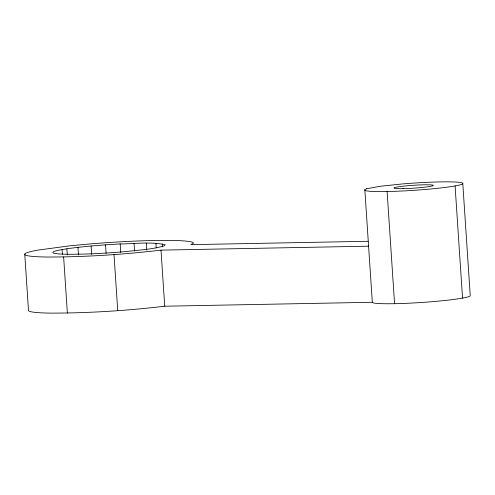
<?xml version="1.0" encoding="UTF-8"?>
<svg xmlns="http://www.w3.org/2000/svg" width="495" height="495" viewBox="0 0 495 495"><rect width="100%" height="100%" fill="white"/><g stroke="black" fill="none" stroke-linecap="round" stroke-linejoin="round"><path stroke-width="0.74" d="M66.874 248.781L58.682 250.216A56.362 4.127 -3.8 0 0 71.855 254.288L84.039 254.083A56.362 4.127 -3.8 0 0 126.98 251.466C139.417 250.018 152.101 249.406 164.179 245.904L165.181 244.759C150.505 241.498 135.098 243.893 120.18 243.936C102.36 244.932 84.552 246.293 66.874 248.781L67.283 254.925M368.212 245.891L368.583 246.188L160.999 250.13C123.267 254.585 85.27 257.029 47.273 257.035A84.546 6.194 -3.8 0 1 37.577 250.154L69.554 245.854L90.195 243.924A84.546 6.194 -3.8 0 1 193.353 243.385L190.835 244.648L368.076 241.288M462.8 183.639L470.25 295.812A49.314 3.614 -3.8 0 1 425.279 302.222A49.314 3.614 -3.8 0 1 373.026 302.847L372.314 302.278L164.724 306.213C126.992 310.674 88.995 313.112 50.997 313.125A84.546 6.194 -3.8 0 1 28.475 310.161L24.75 254.071M455.091 185.934L462.54 298.108M387.115 191.522L394.565 303.695M364.858 190.099L372.314 302.278M162.36 243.887L162.564 246.962M160.999 250.13L164.724 306.213M155.9 243.342L156.21 247.952M146.254 243.169L146.712 250.08M134.071 243.373L134.578 251.052M120.18 243.936L120.743 252.388M114.005 254.548L117.736 310.631M105.534 244.833L106.091 253.285M91.123 245.99L91.686 254.442M77.938 247.339L78.451 255.018M63.632 256.948L67.357 313.038M62.079 249.622L62.382 254.232M366.739 188.719L364.481 189.802L365.576 190.668A49.314 3.614 -3.8 0 0 424.19 189.56A49.314 3.614 -3.8 0 0 461.705 182.766A49.314 3.614 -3.8 0 0 403.091 183.88L380.476 186.238L366.739 188.719M403.029 188.638A19.726 1.442 -3.8 0 0 433.304 185.489A19.726 1.442 -3.8 0 0 404.588 186.033A19.726 1.442 -3.8 0 0 403.029 188.638"/></g></svg>
